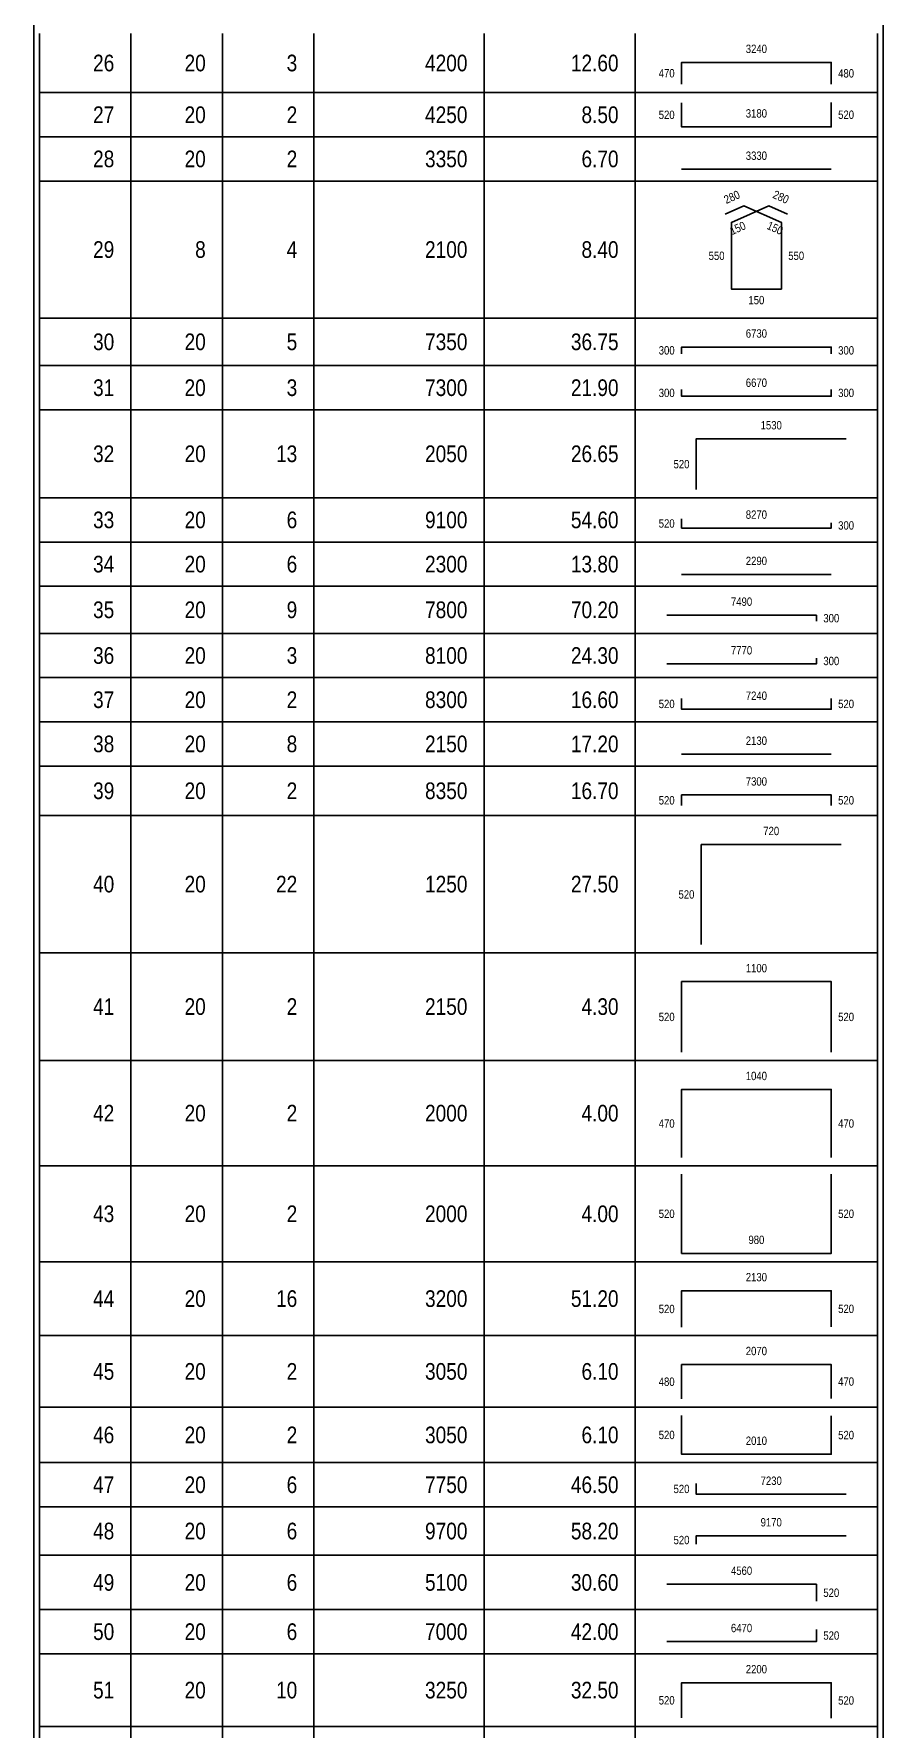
# Model space of a CAD drawing. Extents: x 0 to 206258, y -403073 to 0.
# Drawn here: x 117760 to 122863, y -200139 to -189952 of the extents above; entities that cross this region are included whole.
import ezdxf
from ezdxf.enums import TextEntityAlignment as Align

# ---------------------------------------------------------------- set-up
doc = ezdxf.new("R2010")
doc.units = 0
doc.header["$LTSCALE"] = 1000
for name, color, linetype, true_color in [('Quantity Table Line', 171, 'Continuous', 0xaaaaff), ('Quantity Table Rebar Line', 112, 'Continuous', 0x00bd5e), ('Quantity Table Text', 8, 'Continuous', 0x414141)]:
    doc.layers.add(name, color=color, linetype=linetype, true_color=true_color)
doc.layers.add('Section Small Text', color=5, linetype='Continuous')
doc.styles.add('Quantity Table Text', font='ARIALN.TTF', dxfattribs={"height": 100})
doc.styles.add('Section Small Text', font='ARIALN.TTF', dxfattribs={"height": 50})

msp = doc.modelspace()

# ---------------------------------------------------------------- linework, layer by layer
at = {"layer": 'Quantity Table Line', "transparency": 33554687}
for points in [[(117759.517, -179954.284), (117759.517, -220070.683)], [(122863.032, -179954.284), (122863.032, -220070.683)], [(117792.85, -189948.995), (117792.85, -190304.928)], [(118342.568, -189948.995), (118342.568, -190304.928)], [(118342.568, -189948.995), (118342.568, -190304.928)], [(118892.286, -189948.995), (118892.286, -190304.928)], [(118892.286, -189948.995), (118892.286, -190304.928)], [(119442.199, -189948.995), (119442.199, -190304.928)], [(119442.199, -189948.995), (119442.199, -190304.928)], [(120464.964, -189948.995), (120464.964, -190304.928)], [(120464.964, -189948.995), (120464.964, -190304.928)], [(121373.34, -189948.995), (121373.34, -190304.928)], [(121373.34, -189948.995), (121373.34, -190304.928)], [(122829.699, -189948.995), (122829.699, -190304.928)], [(117792.85, -190304.928), (118342.568, -190304.928)], [(117792.85, -190304.928), (118342.568, -190304.928)], [(117792.85, -190304.928), (117792.85, -190570.553)], [(118342.568, -190304.928), (118892.286, -190304.928)], [(118342.568, -190304.928), (118342.568, -190570.553)], [(118342.568, -190304.928), (118892.286, -190304.928)], [(118342.568, -190304.928), (118342.568, -190570.553)], [(118892.286, -190304.928), (119442.199, -190304.928)], [(118892.286, -190304.928), (118892.286, -190570.553)], [(118892.286, -190304.928), (119442.199, -190304.928)], [(118892.286, -190304.928), (118892.286, -190570.553)], [(119442.199, -190304.928), (120464.964, -190304.928)], [(119442.199, -190304.928), (119442.199, -190570.553)], [(119442.199, -190304.928), (120464.964, -190304.928)], [(119442.199, -190304.928), (119442.199, -190570.553)], [(120464.964, -190304.928), (121373.34, -190304.928)], [(120464.964, -190304.928), (120464.964, -190570.553)], [(120464.964, -190304.928), (121373.34, -190304.928)], [(120464.964, -190304.928), (120464.964, -190570.553)], [(121373.34, -190304.928), (122829.699, -190304.928)], [(121373.34, -190304.928), (121373.34, -190570.553)], [(121373.34, -190304.928), (122829.699, -190304.928)], [(121373.34, -190304.928), (121373.34, -190570.553)], [(122829.699, -190304.928), (122829.699, -190570.553)], [(117792.85, -190570.553), (118342.568, -190570.553)], [(117792.85, -190570.553), (118342.568, -190570.553)], [(117792.85, -190570.553), (117792.85, -190836.178)], [(118342.568, -190570.553), (118892.286, -190570.553)], [(118342.568, -190570.553), (118342.568, -190836.178)], [(118342.568, -190570.553), (118892.286, -190570.553)], [(118342.568, -190570.553), (118342.568, -190836.178)], [(118892.286, -190570.553), (119442.199, -190570.553)], [(118892.286, -190570.553), (118892.286, -190836.178)], [(118892.286, -190570.553), (119442.199, -190570.553)], [(118892.286, -190570.553), (118892.286, -190836.178)], [(119442.199, -190570.553), (120464.964, -190570.553)], [(119442.199, -190570.553), (119442.199, -190836.178)], [(119442.199, -190570.553), (120464.964, -190570.553)], [(119442.199, -190570.553), (119442.199, -190836.178)], [(120464.964, -190570.553), (121373.34, -190570.553)], [(120464.964, -190570.553), (120464.964, -190836.178)], [(120464.964, -190570.553), (121373.34, -190570.553)], [(120464.964, -190570.553), (120464.964, -190836.178)], [(121373.34, -190570.553), (122829.699, -190570.553)], [(121373.34, -190570.553), (121373.34, -190836.178)], [(121373.34, -190570.553), (122829.699, -190570.553)], [(121373.34, -190570.553), (121373.34, -190836.178)], [(122829.699, -190570.553), (122829.699, -190836.178)], [(117792.85, -190836.178), (118342.568, -190836.178)], [(117792.85, -190836.178), (118342.568, -190836.178)], [(117792.85, -190836.178), (117792.85, -191659.615)], [(118342.568, -190836.178), (118892.286, -190836.178)], [(118342.568, -190836.178), (118342.568, -191659.615)], [(118342.568, -190836.178), (118892.286, -190836.178)], [(118342.568, -190836.178), (118342.568, -191659.615)], [(118892.286, -190836.178), (119442.199, -190836.178)], [(118892.286, -190836.178), (118892.286, -191659.615)], [(118892.286, -190836.178), (119442.199, -190836.178)], [(118892.286, -190836.178), (118892.286, -191659.615)], [(119442.199, -190836.178), (120464.964, -190836.178)], [(119442.199, -190836.178), (119442.199, -191659.615)], [(119442.199, -190836.178), (120464.964, -190836.178)], [(119442.199, -190836.178), (119442.199, -191659.615)], [(120464.964, -190836.178), (121373.34, -190836.178)], [(120464.964, -190836.178), (120464.964, -191659.615)], [(120464.964, -190836.178), (121373.34, -190836.178)], [(120464.964, -190836.178), (120464.964, -191659.615)], [(121373.34, -190836.178), (122829.699, -190836.178)], [(121373.34, -190836.178), (121373.34, -191659.615)], [(121373.34, -190836.178), (122829.699, -190836.178)], [(121373.34, -190836.178), (121373.34, -191659.615)], [(122829.699, -190836.178), (122829.699, -191659.615)], [(117792.85, -191659.615), (118342.568, -191659.615)], [(117792.85, -191659.615), (118342.568, -191659.615)], [(117792.85, -191659.615), (117792.85, -191945.324)], [(118342.568, -191659.615), (118892.286, -191659.615)], [(118342.568, -191659.615), (118342.568, -191945.324)], [(118342.568, -191659.615), (118892.286, -191659.615)], [(118342.568, -191659.615), (118342.568, -191945.324)], [(118892.286, -191659.615), (119442.199, -191659.615)], [(118892.286, -191659.615), (118892.286, -191945.324)], [(118892.286, -191659.615), (119442.199, -191659.615)], [(118892.286, -191659.615), (118892.286, -191945.324)], [(119442.199, -191659.615), (120464.964, -191659.615)], [(119442.199, -191659.615), (119442.199, -191945.324)], [(119442.199, -191659.615), (120464.964, -191659.615)], [(119442.199, -191659.615), (119442.199, -191945.324)], [(120464.964, -191659.615), (121373.34, -191659.615)], [(120464.964, -191659.615), (120464.964, -191945.324)], [(120464.964, -191659.615), (121373.34, -191659.615)], [(120464.964, -191659.615), (120464.964, -191945.324)], [(121373.34, -191659.615), (122829.699, -191659.615)], [(121373.34, -191659.615), (121373.34, -191945.324)], [(121373.34, -191659.615), (122829.699, -191659.615)], [(121373.34, -191659.615), (121373.34, -191945.324)], [(122829.699, -191659.615), (122829.699, -191945.324)], [(117792.85, -191945.324), (118342.568, -191945.324)], [(117792.85, -191945.324), (118342.568, -191945.324)], [(117792.85, -191945.324), (117792.85, -192210.949)], [(118342.568, -191945.324), (118892.286, -191945.324)], [(118342.568, -191945.324), (118342.568, -192210.949)], [(118342.568, -191945.324), (118892.286, -191945.324)], [(118342.568, -191945.324), (118342.568, -192210.949)], [(118892.286, -191945.324), (119442.199, -191945.324)], [(118892.286, -191945.324), (118892.286, -192210.949)], [(118892.286, -191945.324), (119442.199, -191945.324)], [(118892.286, -191945.324), (118892.286, -192210.949)], [(119442.199, -191945.324), (120464.964, -191945.324)], [(119442.199, -191945.324), (119442.199, -192210.949)], [(119442.199, -191945.324), (120464.964, -191945.324)], [(119442.199, -191945.324), (119442.199, -192210.949)], [(120464.964, -191945.324), (121373.34, -191945.324)], [(120464.964, -191945.324), (120464.964, -192210.949)], [(120464.964, -191945.324), (121373.34, -191945.324)], [(120464.964, -191945.324), (120464.964, -192210.949)], [(121373.34, -191945.324), (122829.699, -191945.324)], [(121373.34, -191945.324), (121373.34, -192210.949)], [(121373.34, -191945.324), (122829.699, -191945.324)], [(121373.34, -191945.324), (121373.34, -192210.949)], [(122829.699, -191945.324), (122829.699, -192210.949)], [(117792.85, -192210.949), (118342.568, -192210.949)], [(117792.85, -192210.949), (118342.568, -192210.949)], [(117792.85, -192210.949), (117792.85, -192739.873)], [(118342.568, -192210.949), (118892.286, -192210.949)], [(118342.568, -192210.949), (118342.568, -192739.873)], [(118342.568, -192210.949), (118892.286, -192210.949)], [(118342.568, -192210.949), (118342.568, -192739.873)], [(118892.286, -192210.949), (119442.199, -192210.949)], [(118892.286, -192210.949), (118892.286, -192739.873)], [(118892.286, -192210.949), (119442.199, -192210.949)], [(118892.286, -192210.949), (118892.286, -192739.873)], [(119442.199, -192210.949), (120464.964, -192210.949)], [(119442.199, -192210.949), (119442.199, -192739.873)], [(119442.199, -192210.949), (120464.964, -192210.949)], [(119442.199, -192210.949), (119442.199, -192739.873)], [(120464.964, -192210.949), (121373.34, -192210.949)], [(120464.964, -192210.949), (120464.964, -192739.873)], [(120464.964, -192210.949), (121373.34, -192210.949)], [(120464.964, -192210.949), (120464.964, -192739.873)], [(121373.34, -192210.949), (122829.699, -192210.949)], [(121373.34, -192210.949), (121373.34, -192739.873)], [(121373.34, -192210.949), (122829.699, -192210.949)], [(121373.34, -192210.949), (121373.34, -192739.873)], [(122829.699, -192210.949), (122829.699, -192739.873)], [(117792.85, -192739.873), (118342.568, -192739.873)], [(117792.85, -192739.873), (118342.568, -192739.873)], [(117792.85, -192739.873), (117792.85, -193005.498)], [(118342.568, -192739.873), (118892.286, -192739.873)], [(118342.568, -192739.873), (118342.568, -193005.498)], [(118342.568, -192739.873), (118892.286, -192739.873)], [(118342.568, -192739.873), (118342.568, -193005.498)], [(118892.286, -192739.873), (119442.199, -192739.873)], [(118892.286, -192739.873), (118892.286, -193005.498)], [(118892.286, -192739.873), (119442.199, -192739.873)], [(118892.286, -192739.873), (118892.286, -193005.498)], [(119442.199, -192739.873), (120464.964, -192739.873)], [(119442.199, -192739.873), (119442.199, -193005.498)], [(119442.199, -192739.873), (120464.964, -192739.873)], [(119442.199, -192739.873), (119442.199, -193005.498)], [(120464.964, -192739.873), (121373.34, -192739.873)], [(120464.964, -192739.873), (120464.964, -193005.498)], [(120464.964, -192739.873), (121373.34, -192739.873)], [(120464.964, -192739.873), (120464.964, -193005.498)], [(121373.34, -192739.873), (122829.699, -192739.873)], [(121373.34, -192739.873), (121373.34, -193005.498)], [(121373.34, -192739.873), (122829.699, -192739.873)], [(121373.34, -192739.873), (121373.34, -193005.498)], [(122829.699, -192739.873), (122829.699, -193005.498)], [(117792.85, -193005.498), (118342.568, -193005.498)], [(117792.85, -193005.498), (118342.568, -193005.498)], [(117792.85, -193005.498), (117792.85, -193271.123)], [(118342.568, -193005.498), (118892.286, -193005.498)], [(118342.568, -193005.498), (118342.568, -193271.123)], [(118342.568, -193005.498), (118892.286, -193005.498)], [(118342.568, -193005.498), (118342.568, -193271.123)], [(118892.286, -193005.498), (119442.199, -193005.498)], [(118892.286, -193005.498), (118892.286, -193271.123)], [(118892.286, -193005.498), (119442.199, -193005.498)], [(118892.286, -193005.498), (118892.286, -193271.123)], [(119442.199, -193005.498), (120464.964, -193005.498)], [(119442.199, -193005.498), (119442.199, -193271.123)], [(119442.199, -193005.498), (120464.964, -193005.498)], [(119442.199, -193005.498), (119442.199, -193271.123)], [(120464.964, -193005.498), (121373.34, -193005.498)], [(120464.964, -193005.498), (120464.964, -193271.123)], [(120464.964, -193005.498), (121373.34, -193005.498)], [(120464.964, -193005.498), (120464.964, -193271.123)], [(121373.34, -193005.498), (122829.699, -193005.498)], [(121373.34, -193005.498), (121373.34, -193271.123)], [(121373.34, -193005.498), (122829.699, -193005.498)], [(121373.34, -193005.498), (121373.34, -193271.123)], [(122829.699, -193005.498), (122829.699, -193271.123)], [(117792.85, -193271.123), (118342.568, -193271.123)], [(117792.85, -193271.123), (118342.568, -193271.123)], [(117792.85, -193271.123), (117792.85, -193554.772)], [(118342.568, -193271.123), (118892.286, -193271.123)], [(118342.568, -193271.123), (118342.568, -193554.772)], [(118342.568, -193271.123), (118892.286, -193271.123)], [(118342.568, -193271.123), (118342.568, -193554.772)], [(118892.286, -193271.123), (119442.199, -193271.123)], [(118892.286, -193271.123), (118892.286, -193554.772)], [(118892.286, -193271.123), (119442.199, -193271.123)], [(118892.286, -193271.123), (118892.286, -193554.772)], [(119442.199, -193271.123), (120464.964, -193271.123)], [(119442.199, -193271.123), (119442.199, -193554.772)], [(119442.199, -193271.123), (120464.964, -193271.123)], [(119442.199, -193271.123), (119442.199, -193554.772)], [(120464.964, -193271.123), (121373.34, -193271.123)], [(120464.964, -193271.123), (120464.964, -193554.772)], [(120464.964, -193271.123), (121373.34, -193271.123)], [(120464.964, -193271.123), (120464.964, -193554.772)], [(121373.34, -193271.123), (122829.699, -193271.123)], [(121373.34, -193271.123), (121373.34, -193554.772)], [(121373.34, -193271.123), (122829.699, -193271.123)], [(121373.34, -193271.123), (121373.34, -193554.772)], [(122829.699, -193271.123), (122829.699, -193554.772)], [(117792.85, -193554.772), (118342.568, -193554.772)], [(117792.85, -193554.772), (118342.568, -193554.772)], [(117792.85, -193554.772), (117792.85, -193820.397)], [(118342.568, -193554.772), (118892.286, -193554.772)], [(118342.568, -193554.772), (118342.568, -193820.397)], [(118342.568, -193554.772), (118892.286, -193554.772)], [(118342.568, -193554.772), (118342.568, -193820.397)], [(118892.286, -193554.772), (119442.199, -193554.772)], [(118892.286, -193554.772), (118892.286, -193820.397)], [(118892.286, -193554.772), (119442.199, -193554.772)], [(118892.286, -193554.772), (118892.286, -193820.397)], [(119442.199, -193554.772), (120464.964, -193554.772)], [(119442.199, -193554.772), (119442.199, -193820.397)], [(119442.199, -193554.772), (120464.964, -193554.772)], [(119442.199, -193554.772), (119442.199, -193820.397)], [(120464.964, -193554.772), (121373.34, -193554.772)], [(120464.964, -193554.772), (120464.964, -193820.397)], [(120464.964, -193554.772), (121373.34, -193554.772)], [(120464.964, -193554.772), (120464.964, -193820.397)], [(121373.34, -193554.772), (122829.699, -193554.772)], [(121373.34, -193554.772), (121373.34, -193820.397)], [(121373.34, -193554.772), (122829.699, -193554.772)], [(121373.34, -193554.772), (121373.34, -193820.397)], [(122829.699, -193554.772), (122829.699, -193820.397)], [(117792.85, -193820.397), (118342.568, -193820.397)], [(117792.85, -193820.397), (118342.568, -193820.397)], [(117792.85, -193820.397), (117792.85, -194086.022)], [(118342.568, -193820.397), (118892.286, -193820.397)], [(118342.568, -193820.397), (118342.568, -194086.022)], [(118342.568, -193820.397), (118892.286, -193820.397)], [(118342.568, -193820.397), (118342.568, -194086.022)], [(118892.286, -193820.397), (119442.199, -193820.397)], [(118892.286, -193820.397), (118892.286, -194086.022)], [(118892.286, -193820.397), (119442.199, -193820.397)], [(118892.286, -193820.397), (118892.286, -194086.022)], [(119442.199, -193820.397), (120464.964, -193820.397)], [(119442.199, -193820.397), (119442.199, -194086.022)], [(119442.199, -193820.397), (120464.964, -193820.397)], [(119442.199, -193820.397), (119442.199, -194086.022)], [(120464.964, -193820.397), (121373.34, -193820.397)], [(120464.964, -193820.397), (120464.964, -194086.022)], [(120464.964, -193820.397), (121373.34, -193820.397)], [(120464.964, -193820.397), (120464.964, -194086.022)], [(121373.34, -193820.397), (122829.699, -193820.397)], [(121373.34, -193820.397), (121373.34, -194086.022)], [(121373.34, -193820.397), (122829.699, -193820.397)], [(121373.34, -193820.397), (121373.34, -194086.022)], [(122829.699, -193820.397), (122829.699, -194086.022)], [(117792.85, -194086.022), (118342.568, -194086.022)], [(117792.85, -194086.022), (118342.568, -194086.022)], [(117792.85, -194086.022), (117792.85, -194351.647)], [(118342.568, -194086.022), (118892.286, -194086.022)], [(118342.568, -194086.022), (118342.568, -194351.647)], [(118342.568, -194086.022), (118892.286, -194086.022)], [(118342.568, -194086.022), (118342.568, -194351.647)], [(118892.286, -194086.022), (119442.199, -194086.022)], [(118892.286, -194086.022), (118892.286, -194351.647)], [(118892.286, -194086.022), (119442.199, -194086.022)], [(118892.286, -194086.022), (118892.286, -194351.647)], [(119442.199, -194086.022), (120464.964, -194086.022)], [(119442.199, -194086.022), (119442.199, -194351.647)], [(119442.199, -194086.022), (120464.964, -194086.022)], [(119442.199, -194086.022), (119442.199, -194351.647)], [(120464.964, -194086.022), (121373.34, -194086.022)], [(120464.964, -194086.022), (120464.964, -194351.647)], [(120464.964, -194086.022), (121373.34, -194086.022)], [(120464.964, -194086.022), (120464.964, -194351.647)], [(121373.34, -194086.022), (122829.699, -194086.022)], [(121373.34, -194086.022), (121373.34, -194351.647)], [(121373.34, -194086.022), (122829.699, -194086.022)], [(121373.34, -194086.022), (121373.34, -194351.647)], [(122829.699, -194086.022), (122829.699, -194351.647)], [(117792.85, -194351.647), (118342.568, -194351.647)], [(117792.85, -194351.647), (118342.568, -194351.647)], [(117792.85, -194351.647), (117792.85, -194649.238)], [(118342.568, -194351.647), (118892.286, -194351.647)], [(118342.568, -194351.647), (118342.568, -194649.238)], [(118342.568, -194351.647), (118892.286, -194351.647)], [(118342.568, -194351.647), (118342.568, -194649.238)], [(118892.286, -194351.647), (119442.199, -194351.647)], [(118892.286, -194351.647), (118892.286, -194649.238)], [(118892.286, -194351.647), (119442.199, -194351.647)], [(118892.286, -194351.647), (118892.286, -194649.238)], [(119442.199, -194351.647), (120464.964, -194351.647)], [(119442.199, -194351.647), (119442.199, -194649.238)], [(119442.199, -194351.647), (120464.964, -194351.647)], [(119442.199, -194351.647), (119442.199, -194649.238)], [(120464.964, -194351.647), (121373.34, -194351.647)], [(120464.964, -194351.647), (120464.964, -194649.238)], [(120464.964, -194351.647), (121373.34, -194351.647)], [(120464.964, -194351.647), (120464.964, -194649.238)], [(121373.34, -194351.647), (122829.699, -194351.647)], [(121373.34, -194351.647), (121373.34, -194649.238)], [(121373.34, -194351.647), (122829.699, -194351.647)], [(121373.34, -194351.647), (121373.34, -194649.238)], [(122829.699, -194351.647), (122829.699, -194649.238)], [(117792.85, -194649.238), (118342.568, -194649.238)], [(117792.85, -194649.238), (118342.568, -194649.238)], [(117792.85, -194649.238), (117792.85, -195473.457)], [(118342.568, -194649.238), (118892.286, -194649.238)], [(118342.568, -194649.238), (118342.568, -195473.457)], [(118342.568, -194649.238), (118892.286, -194649.238)], [(118342.568, -194649.238), (118342.568, -195473.457)], [(118892.286, -194649.238), (119442.199, -194649.238)], [(118892.286, -194649.238), (118892.286, -195473.457)], [(118892.286, -194649.238), (119442.199, -194649.238)], [(118892.286, -194649.238), (118892.286, -195473.457)], [(119442.199, -194649.238), (120464.964, -194649.238)], [(119442.199, -194649.238), (119442.199, -195473.457)], [(119442.199, -194649.238), (120464.964, -194649.238)], [(119442.199, -194649.238), (119442.199, -195473.457)], [(120464.964, -194649.238), (121373.34, -194649.238)], [(120464.964, -194649.238), (120464.964, -195473.457)], [(120464.964, -194649.238), (121373.34, -194649.238)], [(120464.964, -194649.238), (120464.964, -195473.457)], [(121373.34, -194649.238), (122829.699, -194649.238)], [(121373.34, -194649.238), (121373.34, -195473.457)], [(121373.34, -194649.238), (122829.699, -194649.238)], [(121373.34, -194649.238), (121373.34, -195473.457)], [(122829.699, -194649.238), (122829.699, -195473.457)], [(117792.85, -195473.457), (118342.568, -195473.457)], [(117792.85, -195473.457), (118342.568, -195473.457)], [(117792.85, -195473.457), (117792.85, -196121.302)], [(118342.568, -195473.457), (118892.286, -195473.457)], [(118342.568, -195473.457), (118342.568, -196121.302)], [(118342.568, -195473.457), (118892.286, -195473.457)], [(118342.568, -195473.457), (118342.568, -196121.302)], [(118892.286, -195473.457), (119442.199, -195473.457)], [(118892.286, -195473.457), (118892.286, -196121.302)], [(118892.286, -195473.457), (119442.199, -195473.457)], [(118892.286, -195473.457), (118892.286, -196121.302)], [(119442.199, -195473.457), (120464.964, -195473.457)], [(119442.199, -195473.457), (119442.199, -196121.302)], [(119442.199, -195473.457), (120464.964, -195473.457)], [(119442.199, -195473.457), (119442.199, -196121.302)], [(120464.964, -195473.457), (121373.34, -195473.457)], [(120464.964, -195473.457), (120464.964, -196121.302)], [(120464.964, -195473.457), (121373.34, -195473.457)], [(120464.964, -195473.457), (120464.964, -196121.302)], [(121373.34, -195473.457), (122829.699, -195473.457)], [(121373.34, -195473.457), (121373.34, -196121.302)], [(121373.34, -195473.457), (122829.699, -195473.457)], [(121373.34, -195473.457), (121373.34, -196121.302)], [(122829.699, -195473.457), (122829.699, -196121.302)], [(117792.85, -196121.302), (118342.568, -196121.302)], [(117792.85, -196121.302), (118342.568, -196121.302)], [(117792.85, -196121.302), (117792.85, -196754.533)], [(118342.568, -196121.302), (118892.286, -196121.302)], [(118342.568, -196121.302), (118342.568, -196754.533)], [(118342.568, -196121.302), (118892.286, -196121.302)], [(118342.568, -196121.302), (118342.568, -196754.533)], [(118892.286, -196121.302), (119442.199, -196121.302)], [(118892.286, -196121.302), (118892.286, -196754.533)], [(118892.286, -196121.302), (119442.199, -196121.302)], [(118892.286, -196121.302), (118892.286, -196754.533)], [(119442.199, -196121.302), (120464.964, -196121.302)], [(119442.199, -196121.302), (119442.199, -196754.533)], [(119442.199, -196121.302), (120464.964, -196121.302)], [(119442.199, -196121.302), (119442.199, -196754.533)], [(120464.964, -196121.302), (121373.34, -196121.302)], [(120464.964, -196121.302), (120464.964, -196754.533)], [(120464.964, -196121.302), (121373.34, -196121.302)], [(120464.964, -196121.302), (120464.964, -196754.533)], [(121373.34, -196121.302), (122829.699, -196121.302)], [(121373.34, -196121.302), (121373.34, -196754.533)], [(121373.34, -196121.302), (122829.699, -196121.302)], [(121373.34, -196121.302), (121373.34, -196754.533)], [(122829.699, -196121.302), (122829.699, -196754.533)], [(117792.85, -196754.533), (118342.568, -196754.533)], [(117792.85, -196754.533), (118342.568, -196754.533)], [(117792.85, -196754.533), (117792.85, -197330.459)], [(118342.568, -196754.533), (118892.286, -196754.533)], [(118342.568, -196754.533), (118342.568, -197330.459)], [(118342.568, -196754.533), (118892.286, -196754.533)], [(118342.568, -196754.533), (118342.568, -197330.459)], [(118892.286, -196754.533), (119442.199, -196754.533)], [(118892.286, -196754.533), (118892.286, -197330.459)], [(118892.286, -196754.533), (119442.199, -196754.533)], [(118892.286, -196754.533), (118892.286, -197330.459)], [(119442.199, -196754.533), (120464.964, -196754.533)], [(119442.199, -196754.533), (119442.199, -197330.459)], [(119442.199, -196754.533), (120464.964, -196754.533)], [(119442.199, -196754.533), (119442.199, -197330.459)], [(120464.964, -196754.533), (121373.34, -196754.533)], [(120464.964, -196754.533), (120464.964, -197330.459)], [(120464.964, -196754.533), (121373.34, -196754.533)], [(120464.964, -196754.533), (120464.964, -197330.459)], [(121373.34, -196754.533), (122829.699, -196754.533)], [(121373.34, -196754.533), (121373.34, -197330.459)], [(121373.34, -196754.533), (122829.699, -196754.533)], [(121373.34, -196754.533), (121373.34, -197330.459)], [(122829.699, -196754.533), (122829.699, -197330.459)], [(117792.85, -197330.459), (118342.568, -197330.459)], [(117792.85, -197330.459), (118342.568, -197330.459)], [(117792.85, -197330.459), (117792.85, -197774.376)], [(118342.568, -197330.459), (118892.286, -197330.459)], [(118342.568, -197330.459), (118342.568, -197774.376)], [(118342.568, -197330.459), (118892.286, -197330.459)], [(118342.568, -197330.459), (118342.568, -197774.376)], [(118892.286, -197330.459), (119442.199, -197330.459)], [(118892.286, -197330.459), (118892.286, -197774.376)], [(118892.286, -197330.459), (119442.199, -197330.459)], [(118892.286, -197330.459), (118892.286, -197774.376)], [(119442.199, -197330.459), (120464.964, -197330.459)], [(119442.199, -197330.459), (119442.199, -197774.376)], [(119442.199, -197330.459), (120464.964, -197330.459)], [(119442.199, -197330.459), (119442.199, -197774.376)], [(120464.964, -197330.459), (121373.34, -197330.459)], [(120464.964, -197330.459), (120464.964, -197774.376)], [(120464.964, -197330.459), (121373.34, -197330.459)], [(120464.964, -197330.459), (120464.964, -197774.376)], [(121373.34, -197330.459), (122829.699, -197330.459)], [(121373.34, -197330.459), (121373.34, -197774.376)], [(121373.34, -197330.459), (122829.699, -197330.459)], [(121373.34, -197330.459), (121373.34, -197774.376)], [(122829.699, -197330.459), (122829.699, -197774.376)], [(117792.85, -197774.376), (118342.568, -197774.376)], [(117792.85, -197774.376), (118342.568, -197774.376)], [(117792.85, -197774.376), (117792.85, -198205.044)], [(118342.568, -197774.376), (118892.286, -197774.376)], [(118342.568, -197774.376), (118342.568, -198205.044)], [(118342.568, -197774.376), (118892.286, -197774.376)], [(118342.568, -197774.376), (118342.568, -198205.044)], [(118892.286, -197774.376), (119442.199, -197774.376)], [(118892.286, -197774.376), (118892.286, -198205.044)], [(118892.286, -197774.376), (119442.199, -197774.376)], [(118892.286, -197774.376), (118892.286, -198205.044)], [(119442.199, -197774.376), (120464.964, -197774.376)], [(119442.199, -197774.376), (119442.199, -198205.044)], [(119442.199, -197774.376), (120464.964, -197774.376)], [(119442.199, -197774.376), (119442.199, -198205.044)], [(120464.964, -197774.376), (121373.34, -197774.376)], [(120464.964, -197774.376), (120464.964, -198205.044)], [(120464.964, -197774.376), (121373.34, -197774.376)], [(120464.964, -197774.376), (120464.964, -198205.044)], [(121373.34, -197774.376), (122829.699, -197774.376)], [(121373.34, -197774.376), (121373.34, -198205.044)], [(121373.34, -197774.376), (122829.699, -197774.376)], [(121373.34, -197774.376), (121373.34, -198205.044)], [(122829.699, -197774.376), (122829.699, -198205.044)], [(117792.85, -198205.044), (118342.568, -198205.044)], [(117792.85, -198205.044), (118342.568, -198205.044)], [(117792.85, -198205.044), (117792.85, -198537.911)], [(118342.568, -198205.044), (118892.286, -198205.044)], [(118342.568, -198205.044), (118342.568, -198537.911)], [(118342.568, -198205.044), (118892.286, -198205.044)], [(118342.568, -198205.044), (118342.568, -198537.911)], [(118892.286, -198205.044), (119442.199, -198205.044)], [(118892.286, -198205.044), (118892.286, -198537.911)], [(118892.286, -198205.044), (119442.199, -198205.044)], [(118892.286, -198205.044), (118892.286, -198537.911)], [(119442.199, -198205.044), (120464.964, -198205.044)], [(119442.199, -198205.044), (119442.199, -198537.911)], [(119442.199, -198205.044), (120464.964, -198205.044)], [(119442.199, -198205.044), (119442.199, -198537.911)], [(120464.964, -198205.044), (121373.34, -198205.044)], [(120464.964, -198205.044), (120464.964, -198537.911)], [(120464.964, -198205.044), (121373.34, -198205.044)], [(120464.964, -198205.044), (120464.964, -198537.911)], [(121373.34, -198205.044), (122829.699, -198205.044)], [(121373.34, -198205.044), (121373.34, -198537.911)], [(121373.34, -198205.044), (122829.699, -198205.044)], [(121373.34, -198205.044), (121373.34, -198537.911)], [(122829.699, -198205.044), (122829.699, -198537.911)], [(117792.85, -198537.911), (118342.568, -198537.911)], [(117792.85, -198537.911), (118342.568, -198537.911)], [(117792.85, -198537.911), (117792.85, -198803.536)], [(118342.568, -198537.911), (118892.286, -198537.911)], [(118342.568, -198537.911), (118342.568, -198803.536)], [(118342.568, -198537.911), (118892.286, -198537.911)], [(118342.568, -198537.911), (118342.568, -198803.536)], [(118892.286, -198537.911), (119442.199, -198537.911)], [(118892.286, -198537.911), (118892.286, -198803.536)], [(118892.286, -198537.911), (119442.199, -198537.911)], [(118892.286, -198537.911), (118892.286, -198803.536)], [(119442.199, -198537.911), (120464.964, -198537.911)], [(119442.199, -198537.911), (119442.199, -198803.536)], [(119442.199, -198537.911), (120464.964, -198537.911)], [(119442.199, -198537.911), (119442.199, -198803.536)], [(120464.964, -198537.911), (121373.34, -198537.911)], [(120464.964, -198537.911), (120464.964, -198803.536)], [(120464.964, -198537.911), (121373.34, -198537.911)], [(120464.964, -198537.911), (120464.964, -198803.536)], [(121373.34, -198537.911), (122829.699, -198537.911)], [(121373.34, -198537.911), (121373.34, -198803.536)], [(121373.34, -198537.911), (122829.699, -198537.911)], [(121373.34, -198537.911), (121373.34, -198803.536)], [(122829.699, -198537.911), (122829.699, -198803.536)], [(117792.85, -198803.536), (118342.568, -198803.536)], [(117792.85, -198803.536), (118342.568, -198803.536)], [(117792.85, -198803.536), (117792.85, -199094.581)], [(118342.568, -198803.536), (118892.286, -198803.536)], [(118342.568, -198803.536), (118342.568, -199094.581)], [(118342.568, -198803.536), (118892.286, -198803.536)], [(118342.568, -198803.536), (118342.568, -199094.581)], [(118892.286, -198803.536), (119442.199, -198803.536)], [(118892.286, -198803.536), (118892.286, -199094.581)], [(118892.286, -198803.536), (119442.199, -198803.536)], [(118892.286, -198803.536), (118892.286, -199094.581)], [(119442.199, -198803.536), (120464.964, -198803.536)], [(119442.199, -198803.536), (119442.199, -199094.581)], [(119442.199, -198803.536), (120464.964, -198803.536)], [(119442.199, -198803.536), (119442.199, -199094.581)], [(120464.964, -198803.536), (121373.34, -198803.536)], [(120464.964, -198803.536), (120464.964, -199094.581)], [(120464.964, -198803.536), (121373.34, -198803.536)], [(120464.964, -198803.536), (120464.964, -199094.581)], [(121373.34, -198803.536), (122829.699, -198803.536)], [(121373.34, -198803.536), (121373.34, -199094.581)], [(121373.34, -198803.536), (122829.699, -198803.536)], [(121373.34, -198803.536), (121373.34, -199094.581)], [(122829.699, -198803.536), (122829.699, -199094.581)], [(117792.85, -199094.581), (118342.568, -199094.581)], [(117792.85, -199094.581), (118342.568, -199094.581)], [(117792.85, -199094.581), (117792.85, -199421.037)], [(118342.568, -199094.581), (118892.286, -199094.581)], [(118342.568, -199094.581), (118342.568, -199421.037)], [(118342.568, -199094.581), (118892.286, -199094.581)], [(118342.568, -199094.581), (118342.568, -199421.037)], [(118892.286, -199094.581), (119442.199, -199094.581)], [(118892.286, -199094.581), (118892.286, -199421.037)], [(118892.286, -199094.581), (119442.199, -199094.581)], [(118892.286, -199094.581), (118892.286, -199421.037)], [(119442.199, -199094.581), (120464.964, -199094.581)], [(119442.199, -199094.581), (119442.199, -199421.037)], [(119442.199, -199094.581), (120464.964, -199094.581)], [(119442.199, -199094.581), (119442.199, -199421.037)], [(120464.964, -199094.581), (121373.34, -199094.581)], [(120464.964, -199094.581), (120464.964, -199421.037)], [(120464.964, -199094.581), (121373.34, -199094.581)], [(120464.964, -199094.581), (120464.964, -199421.037)], [(121373.34, -199094.581), (122829.699, -199094.581)], [(121373.34, -199094.581), (121373.34, -199421.037)], [(121373.34, -199094.581), (122829.699, -199094.581)], [(121373.34, -199094.581), (121373.34, -199421.037)], [(122829.699, -199094.581), (122829.699, -199421.037)], [(117792.85, -199421.037), (118342.568, -199421.037)], [(117792.85, -199421.037), (118342.568, -199421.037)], [(117792.85, -199421.037), (117792.85, -199686.662)], [(118342.568, -199421.037), (118892.286, -199421.037)], [(118342.568, -199421.037), (118342.568, -199686.662)], [(118342.568, -199421.037), (118892.286, -199421.037)], [(118342.568, -199421.037), (118342.568, -199686.662)], [(118892.286, -199421.037), (119442.199, -199421.037)], [(118892.286, -199421.037), (118892.286, -199686.662)], [(118892.286, -199421.037), (119442.199, -199421.037)], [(118892.286, -199421.037), (118892.286, -199686.662)], [(119442.199, -199421.037), (120464.964, -199421.037)], [(119442.199, -199421.037), (119442.199, -199686.662)], [(119442.199, -199421.037), (120464.964, -199421.037)], [(119442.199, -199421.037), (119442.199, -199686.662)], [(120464.964, -199421.037), (121373.34, -199421.037)], [(120464.964, -199421.037), (120464.964, -199686.662)], [(120464.964, -199421.037), (121373.34, -199421.037)], [(120464.964, -199421.037), (120464.964, -199686.662)], [(121373.34, -199421.037), (122829.699, -199421.037)], [(121373.34, -199421.037), (121373.34, -199686.662)], [(121373.34, -199421.037), (122829.699, -199421.037)], [(121373.34, -199421.037), (121373.34, -199686.662)], [(122829.699, -199421.037), (122829.699, -199686.662)], [(117792.85, -199686.662), (118342.568, -199686.662)], [(117792.85, -199686.662), (118342.568, -199686.662)], [(117792.85, -199686.662), (117792.85, -200123.563)], [(118342.568, -199686.662), (118892.286, -199686.662)], [(118342.568, -199686.662), (118342.568, -200123.563)], [(118342.568, -199686.662), (118892.286, -199686.662)], [(118342.568, -199686.662), (118342.568, -200123.563)], [(118892.286, -199686.662), (119442.199, -199686.662)], [(118892.286, -199686.662), (118892.286, -200123.563)], [(118892.286, -199686.662), (119442.199, -199686.662)], [(118892.286, -199686.662), (118892.286, -200123.563)], [(119442.199, -199686.662), (120464.964, -199686.662)], [(119442.199, -199686.662), (119442.199, -200123.563)], [(119442.199, -199686.662), (120464.964, -199686.662)], [(119442.199, -199686.662), (119442.199, -200123.563)], [(120464.964, -199686.662), (121373.34, -199686.662)], [(120464.964, -199686.662), (120464.964, -200123.563)], [(120464.964, -199686.662), (121373.34, -199686.662)], [(120464.964, -199686.662), (120464.964, -200123.563)], [(121373.34, -199686.662), (122829.699, -199686.662)], [(121373.34, -199686.662), (121373.34, -200123.563)], [(121373.34, -199686.662), (122829.699, -199686.662)], [(121373.34, -199686.662), (121373.34, -200123.563)], [(122829.699, -199686.662), (122829.699, -200123.563)], [(117792.85, -200123.563), (118342.568, -200123.563)], [(117792.85, -200123.563), (118342.568, -200123.563)], [(117792.85, -200123.563), (117792.85, -200415.545)], [(118342.568, -200123.563), (118892.286, -200123.563)], [(118342.568, -200123.563), (118342.568, -200415.545)], [(118342.568, -200123.563), (118892.286, -200123.563)], [(118342.568, -200123.563), (118342.568, -200415.545)], [(118892.286, -200123.563), (119442.199, -200123.563)], [(118892.286, -200123.563), (118892.286, -200415.545)], [(118892.286, -200123.563), (119442.199, -200123.563)], [(118892.286, -200123.563), (118892.286, -200415.545)], [(119442.199, -200123.563), (120464.964, -200123.563)], [(119442.199, -200123.563), (119442.199, -200415.545)], [(119442.199, -200123.563), (120464.964, -200123.563)], [(119442.199, -200123.563), (119442.199, -200415.545)], [(120464.964, -200123.563), (121373.34, -200123.563)], [(120464.964, -200123.563), (120464.964, -200415.545)], [(120464.964, -200123.563), (121373.34, -200123.563)], [(120464.964, -200123.563), (120464.964, -200415.545)], [(121373.34, -200123.563), (122829.699, -200123.563)], [(121373.34, -200123.563), (121373.34, -200415.545)], [(121373.34, -200123.563), (122829.699, -200123.563)], [(121373.34, -200123.563), (121373.34, -200415.545)], [(122829.699, -200123.563), (122829.699, -200415.545)]]:
    msp.add_lwpolyline(points, dxfattribs=at)
at = {"layer": 'Quantity Table Rebar Line', "transparency": 33554687}
for points in [[(121651.519, -190253.814), (121651.519, -190123.214), (122551.519, -190123.214), (122551.519, -190254.928)], [(121651.519, -190365.389), (121651.519, -190511.227), (122551.519, -190511.227), (122551.519, -190364.254)], [(121651.519, -190765.475), (122551.519, -190765.475)], [(122289.019, -191035.397), (122176.519, -190985.397), (121951.519, -191085.397), (121951.519, -191485.397), (122251.519, -191485.397), (122251.519, -191085.397), (122026.519, -190985.397), (121914.019, -191035.397)], [(121651.519, -191874.001), (121651.519, -191833.834), (122551.519, -191833.834), (122551.519, -191874.001)], [(121651.519, -192089.146), (121651.519, -192129.674), (122551.519, -192129.674), (122551.519, -192089.146)], [(121740.609, -192689.873), (121740.609, -192385.167), (122640.609, -192385.167)], [(121651.519, -192865.835), (121651.519, -192922.262), (122551.519, -192922.262), (122551.519, -192889.582)], [(121651.519, -193200.42), (122551.519, -193200.42)], [(121562.43, -193445.342), (122462.43, -193445.342), (122462.43, -193481.39)], [(121562.43, -193737.687), (122462.43, -193737.687), (122462.43, -193702.902)], [(121651.519, -193946.268), (121651.519, -194010.732), (122551.519, -194010.732), (122551.519, -193946.268)], [(121651.519, -194280.944), (122551.519, -194280.944)], [(121651.519, -194589.799), (121651.519, -194525.866), (122551.519, -194525.866), (122551.519, -194589.799)], [(121770.375, -195423.457), (121770.375, -194823.457), (122610.842, -194823.457)], [(121651.519, -196071.302), (121651.519, -195647.676), (122551.519, -195647.676), (122551.519, -196071.302)], [(121651.519, -196704.533), (121651.519, -196295.521), (122551.519, -196295.521), (122551.519, -196704.533)], [(121651.519, -196804.533), (121651.519, -197280.459), (122551.519, -197280.459), (122551.519, -196804.533)], [(121651.519, -197724.376), (121651.519, -197504.677), (122551.519, -197504.677), (122551.519, -197722.679)], [(121651.519, -198155.044), (121651.519, -197948.594), (122551.519, -197948.594), (122551.519, -198153.298)], [(121651.519, -198255.044), (121651.519, -198487.911), (122551.519, -198487.911), (122551.519, -198256.843)], [(121740.609, -198663.769), (121740.609, -198728.251), (122640.609, -198728.251)], [(121740.609, -199028.595), (121740.609, -198977.755), (122640.609, -198977.755)], [(121562.43, -199268.8), (122462.43, -199268.8), (122462.43, -199371.037)], [(121562.43, -199613.292), (122462.43, -199613.292), (122462.43, -199541.147)], [(121651.519, -200071.921), (121651.519, -199860.88), (122551.519, -199860.88), (122551.519, -200073.563)]]:
    msp.add_lwpolyline(points, dxfattribs=at)

# ---------------------------------------------------------------- texts
at = {"layer": 'Quantity Table Text', "transparency": 33554687, "style": 'Quantity Table Text'}
for s, p in [('26', (118242.568, -190126.962)), ('20', (118792.286, -190126.962)), ('3', (119342.199, -190126.962)), ('4200', (120364.964, -190126.962)), ('12.60', (121273.34, -190126.962)), ('27', (118242.568, -190437.74)), ('20', (118792.286, -190437.74)), ('2', (119342.199, -190437.74)), ('4250', (120364.964, -190437.74)), ('8.50', (121273.34, -190437.74)), ('28', (118242.568, -190703.365)), ('20', (118792.286, -190703.365)), ('2', (119342.199, -190703.365)), ('3350', (120364.964, -190703.365)), ('6.70', (121273.34, -190703.365)), ('29', (118242.568, -191247.897)), ('8', (118792.286, -191247.897)), ('4', (119342.199, -191247.897)), ('2100', (120364.964, -191247.897)), ('8.40', (121273.34, -191247.897)), ('30', (118242.568, -191802.469)), ('20', (118792.286, -191802.469)), ('5', (119342.199, -191802.469)), ('7350', (120364.964, -191802.469)), ('36.75', (121273.34, -191802.469)), ('31', (118242.568, -192078.136)), ('20', (118792.286, -192078.136)), ('3', (119342.199, -192078.136)), ('7300', (120364.964, -192078.136)), ('21.90', (121273.34, -192078.136)), ('32', (118242.568, -192475.411)), ('20', (118792.286, -192475.411)), ('13', (119342.199, -192475.411)), ('2050', (120364.964, -192475.411)), ('26.65', (121273.34, -192475.411)), ('33', (118242.568, -192872.686)), ('20', (118792.286, -192872.686)), ('6', (119342.199, -192872.686)), ('9100', (120364.964, -192872.686)), ('54.60', (121273.34, -192872.686)), ('34', (118242.568, -193138.311)), ('20', (118792.286, -193138.311)), ('6', (119342.199, -193138.311)), ('2300', (120364.964, -193138.311)), ('13.80', (121273.34, -193138.311)), ('35', (118242.568, -193412.948)), ('20', (118792.286, -193412.948)), ('9', (119342.199, -193412.948)), ('7800', (120364.964, -193412.948)), ('70.20', (121273.34, -193412.948)), ('36', (118242.568, -193687.585)), ('20', (118792.286, -193687.585)), ('3', (119342.199, -193687.585)), ('8100', (120364.964, -193687.585)), ('24.30', (121273.34, -193687.585)), ('37', (118242.568, -193953.209)), ('20', (118792.286, -193953.209)), ('2', (119342.199, -193953.209)), ('8300', (120364.964, -193953.209)), ('16.60', (121273.34, -193953.209)), ('38', (118242.568, -194218.834)), ('20', (118792.286, -194218.834)), ('8', (119342.199, -194218.834)), ('2150', (120364.964, -194218.834)), ('17.20', (121273.34, -194218.834)), ('39', (118242.568, -194500.443)), ('20', (118792.286, -194500.443)), ('2', (119342.199, -194500.443)), ('8350', (120364.964, -194500.443)), ('16.70', (121273.34, -194500.443)), ('40', (118242.568, -195061.348)), ('20', (118792.286, -195061.348)), ('22', (119342.199, -195061.348)), ('1250', (120364.964, -195061.348)), ('27.50', (121273.34, -195061.348)), ('41', (118242.568, -195797.38)), ('20', (118792.286, -195797.38)), ('2', (119342.199, -195797.38)), ('2150', (120364.964, -195797.38)), ('4.30', (121273.34, -195797.38)), ('42', (118242.568, -196437.917)), ('20', (118792.286, -196437.917)), ('2', (119342.199, -196437.917)), ('2000', (120364.964, -196437.917)), ('4.00', (121273.34, -196437.917)), ('43', (118242.568, -197042.496)), ('20', (118792.286, -197042.496)), ('2', (119342.199, -197042.496)), ('2000', (120364.964, -197042.496)), ('4.00', (121273.34, -197042.496)), ('44', (118242.568, -197552.417)), ('20', (118792.286, -197552.417)), ('16', (119342.199, -197552.417)), ('3200', (120364.964, -197552.417)), ('51.20', (121273.34, -197552.417)), ('20', (118792.286, -197989.71)), ('2', (119342.199, -197989.71)), ('3050', (120364.964, -197989.71)), ('6.10', (121273.34, -197989.71)), ('45', (118242.568, -197989.71)), ('46', (118242.568, -198371.478)), ('20', (118792.286, -198371.478)), ('2', (119342.199, -198371.478)), ('3050', (120364.964, -198371.478)), ('6.10', (121273.34, -198371.478)), ('47', (118242.568, -198670.724)), ('20', (118792.286, -198670.724)), ('6', (119342.199, -198670.724)), ('7750', (120364.964, -198670.724)), ('46.50', (121273.34, -198670.724)), ('48', (118242.568, -198949.059)), ('20', (118792.286, -198949.059)), ('6', (119342.199, -198949.059)), ('9700', (120364.964, -198949.059)), ('58.20', (121273.34, -198949.059)), ('49', (118242.568, -199257.809)), ('20', (118792.286, -199257.809)), ('6', (119342.199, -199257.809)), ('5100', (120364.964, -199257.809)), ('30.60', (121273.34, -199257.809)), ('50', (118242.568, -199553.849)), ('20', (118792.286, -199553.849)), ('6', (119342.199, -199553.849)), ('7000', (120364.964, -199553.849)), ('42.00', (121273.34, -199553.849)), ('51', (118242.568, -199905.112)), ('20', (118792.286, -199905.112)), ('10', (119342.199, -199905.112)), ('3250', (120364.964, -199905.112)), ('32.50', (121273.34, -199905.112))]:
    msp.add_text(s, height=100, dxfattribs=at).set_placement(p, align=Align.MIDDLE_RIGHT)
at = {"layer": 'Section Small Text', "transparency": 33554687, "style": 'Section Small Text'}
for s, p in [('3240', (122101.519, -190081.808)), ('3180', (122101.519, -190469.821)), ('3330', (122101.519, -190724.069)), ('6730', (122101.519, -191792.428)), ('6670', (122101.519, -192088.268)), ('1530', (122190.609, -192343.761)), ('8270', (122101.519, -192880.856)), ('2290', (122101.519, -193159.014)), ('7490', (122012.43, -193403.936)), ('7770', (122012.43, -193696.281)), ('7240', (122101.519, -193969.325)), ('2130', (122101.519, -194239.538)), ('7300', (122101.519, -194484.459)), ('720', (122190.609, -194782.051)), ('1100', (122101.519, -195606.27)), ('1040', (122101.519, -196254.115)), ('980', (122101.519, -197239.052)), ('2130', (122101.519, -197463.271)), ('2070', (122101.519, -197907.188)), ('2010', (122101.519, -198446.505)), ('7230', (122190.609, -198686.844)), ('9170', (122190.609, -198936.349)), ('4560', (122012.43, -199227.394)), ('6470', (122012.43, -199571.885)), ('2200', (122101.519, -199819.474))]:
    msp.add_text(s, height=50, dxfattribs=at).set_placement(p, align=Align.BOTTOM_CENTER)
for s, p in [('470', (121610.113, -190188.514)), ('520', (121610.113, -190438.308)), ('550', (121910.113, -191285.397)), ('300', (121610.113, -191853.917)), ('300', (121610.113, -192109.41)), ('520', (121699.203, -192537.52)), ('520', (121610.113, -192894.048)), ('520', (121610.113, -193978.5)), ('520', (121610.113, -194557.832)), ('520', (121728.969, -195123.457)), ('520', (121610.113, -195859.489)), ('470', (121610.113, -196500.027)), ('520', (121610.113, -197042.496)), ('520', (121610.113, -197614.526)), ('480', (121610.113, -198051.819)), ('520', (121610.113, -198371.478)), ('520', (121699.203, -198696.01)), ('520', (121699.203, -199003.175)), ('520', (121610.113, -199966.401))]:
    msp.add_text(s, height=50, dxfattribs=at).set_placement(p, align=Align.MIDDLE_RIGHT)
for s, p in [('480', (122592.926, -190189.071)), ('520', (122592.926, -190437.74)), ('550', (122292.926, -191285.397)), ('300', (122592.926, -191853.917)), ('300', (122592.926, -192109.41)), ('300', (122592.926, -192905.922)), ('300', (122503.836, -193463.366)), ('300', (122503.836, -193720.295)), ('520', (122592.926, -193978.5)), ('520', (122592.926, -194557.832)), ('520', (122592.926, -195859.489)), ('470', (122592.926, -196500.027)), ('520', (122592.926, -197042.496)), ('520', (122592.926, -197613.678)), ('470', (122592.926, -198050.946)), ('520', (122592.926, -198372.377)), ('520', (122503.836, -199319.918)), ('520', (122503.836, -199577.219)), ('520', (122592.926, -199967.222))]:
    msp.add_text(s, height=50, dxfattribs=at).set_placement(p, align=Align.MIDDLE_LEFT)
for rotation, p in [(23.962489, (121970.269, -190968.99)), (-23.962489, (122232.769, -190968.99))]:
    msp.add_text('280', height=50, rotation=rotation, dxfattribs=at).set_placement(p, align=Align.BOTTOM_CENTER)
msp.add_text('150', height=50, rotation=23.962489, dxfattribs=at).set_placement((122022.613, -191076.803), align=Align.TOP_RIGHT)
msp.add_text('150', height=50, rotation=-23.962489, dxfattribs=at).set_placement((122180.426, -191076.803), align=Align.TOP_LEFT)
msp.add_text('150', height=50, dxfattribs=at).set_placement((122101.519, -191526.803), align=Align.TOP_CENTER)

doc.saveas('drawing.dxf')
